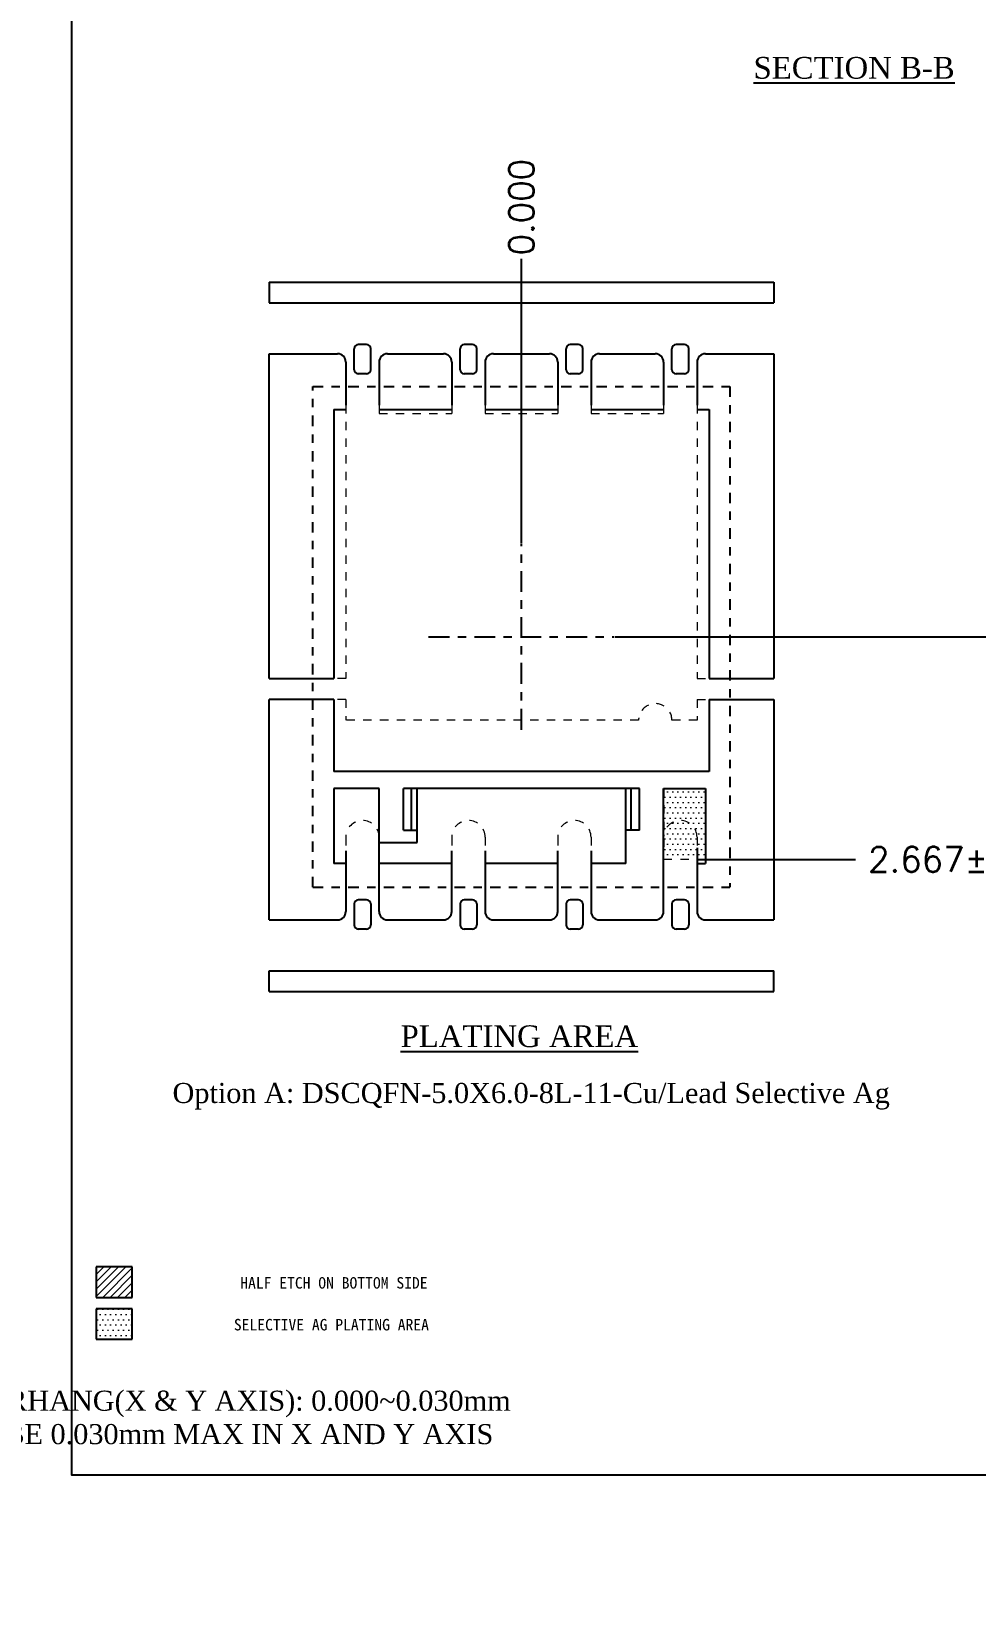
# Model space of a CAD drawing. Header units: inches. Extents: x -1651 to 1053, y -382 to 593.
# Drawn here: x -1551.22 to -1539.91, y 490.77 to 509.77 of the extents above; entities that cross this region are included whole.
import ezdxf
from ezdxf.enums import TextEntityAlignment as Align

# ---------------------------------------------------------------- set-up
doc = ezdxf.new("R2010")
doc.units = ezdxf.units.IN
doc.header["$LTSCALE"] = 0.1
doc.header["$MEASUREMENT"] = 0
doc.linetypes.add('CENTER', pattern=[2, 1.25, -0.25, 0.25, -0.25])
doc.linetypes.add('HIDDEN', pattern=[0.375, 0.25, -0.125])
doc.layers.add('1D', color=4, linetype='Continuous', lineweight=9)
doc.layers.add('P-L', color=7, linetype='HIDDEN', lineweight=13)
for name, color, linetype in [('2', 7, 'Continuous'), ('3', 7, 'Continuous'), ('3D', 4, 'Continuous'), ('4D', 4, 'Continuous'), ('LINE', 7, 'Continuous'), ('PKG-OUT', 3, 'HIDDEN')]:
    doc.layers.add(name, color=color, linetype=linetype)
doc.styles.add('TEXT-1', font='simplex.shx')
doc.dimstyles.new('複本 DM-1-1', dxfattribs={"dimtxt": 0.3, "dimasz": 0.1, "dimexe": 0.025, "dimexo": 0.01, "dimgap": 0.02, "dimtad": 0, "dimdec": 3, "dimzin": 0, "dimdsep": 46, "dimtxsty": 'TEXT-1', "dimcen": 0.04, "dimclrd": 256, "dimclre": 256, "dimclrt": 256, "dimadec": 0, "dimazin": 0, "dimtfac": 1, "dimtdec": 3, "dimtofl": 0, "dimtmove": 0, "dimatfit": 0, "dimfxl": 1, "dimtolj": 1, "dimtzin": 0, "dimarcsym": 0})

# ---------------------------------------------------------------- blocks, each defined once
blk = doc.blocks.new('*D180')
at = {"layer": '1D', "lineweight": -2, "transparency": 16777216}
for p, q in [((-1541.314, 519.338), (-1541.314, 524.685)), ((-1543.236, 472.594), (-1541.746, 472.594)), ((-1541.746, 472.594), (-1541.546, 472.595)), ((-1541.546, 472.595), (-1541.346, 472.595))]:
    blk.add_line(p, q, dxfattribs=at)
at = {"layer": 'Defpoints', "color": 0, "transparency": 16777216}
for p in [(-1541.314, 524.685), (-1541.314, 519.328), (-1541.314, 518.215), (-1545.351, 475.261), (-1543.246, 472.594), (-1541.346, 472.595)]:
    blk.add_point(p, dxfattribs=at)
at = {"layer": '1D', "transparency": 16777216, "insert": (-1541.314, 525.305), "char_height": 0.3, "attachment_point": 5, "rotation": 90, "style": 'TEXT-1'}
blk.add_mtext('\\A1;0.000', dxfattribs=at)
at = {"layer": '1D', "transparency": 16777216, "insert": (-1539.897, 472.595), "char_height": 0.3, "attachment_point": 5, "style": 'TEXT-1'}
blk.add_mtext('\\A1;2.667%%p0.075', dxfattribs=at)
blk = doc.blocks.new('*D181')
at = {"layer": '1D', "lineweight": -2, "transparency": 16777216}
for p, q in [((-1543.824, 521.215), (-1545.638, 521.215)), ((-1531.77, 472.594), (-1530.28, 472.594)), ((-1530.28, 472.594), (-1530.08, 472.595)), ((-1530.08, 472.595), (-1529.88, 472.595))]:
    blk.add_line(p, q, dxfattribs=at)
at = {"layer": 'Defpoints', "color": 0, "transparency": 16777216}
for p in [(-1545.638, 521.215), (-1543.814, 521.215), (-1541.314, 518.215), (-1533.885, 475.261), (-1531.78, 472.594), (-1529.88, 472.595)]:
    blk.add_point(p, dxfattribs=at)
at = {"layer": '1D', "transparency": 16777216, "char_height": 0.3, "attachment_point": 5, "style": 'TEXT-1'}
for s, insert in [('\\A1;3.000 PKG.', (-1546.901, 521.215)), ('\\A1;2.667%%p0.075', (-1528.431, 472.595))]:
    blk.add_mtext(s, dxfattribs=dict(at, insert=insert))
blk = doc.blocks.new('*D182')
at = {"layer": '1D', "lineweight": -2, "transparency": 16777216}
for p, q in [((-1543.814, 521.225), (-1543.814, 523.393)), ((-1542.021, 472.611), (-1542.021, 472.711)), ((-1543.436, 472.511), (-1541.996, 472.511)), ((-1542.841, 472.261), (-1541.996, 472.261)), ((-1542.021, 472.161), (-1542.021, 472.061))]:
    blk.add_line(p, q, dxfattribs=at)
at = {"layer": '1D', "transparency": 16777216}
for points in [[(-1542.037, 472.611), (-1542.004, 472.611), (-1542.021, 472.511)], [(-1542.037, 472.161), (-1542.004, 472.161), (-1542.021, 472.261)]]:
    blk.add_solid(points, dxfattribs=at)
at = {"layer": 'Defpoints', "color": 0, "transparency": 16777216}
for p in [(-1543.814, 523.393), (-1543.814, 521.215), (-1541.314, 518.215), (-1543.446, 472.511), (-1542.851, 472.261), (-1542.021, 472.261)]:
    blk.add_point(p, dxfattribs=at)
at = {"layer": '1D', "transparency": 16777216, "char_height": 0.3, "attachment_point": 5, "rotation": 90, "style": 'TEXT-1'}
for s, insert in [('\\A1;2.500 PKG.', (-1543.814, 524.656)), ('\\A1;0.250', (-1542.021, 471.441))]:
    blk.add_mtext(s, dxfattribs=dict(at, insert=insert))
blk = doc.blocks.new('*D183')
at = {"layer": '1D', "lineweight": -2, "transparency": 16777216}
for p, q in [((-1539.599, 520.89), (-1536.913, 520.89)), ((-1536.913, 520.89), (-1536.713, 520.512)), ((-1536.713, 520.512), (-1536.513, 520.512)), ((-1541.611, 472.811), (-1541.611, 472.911)), ((-1543.436, 472.711), (-1541.586, 472.711)), ((-1543.436, 472.411), (-1541.586, 472.411)), ((-1541.611, 472.311), (-1541.611, 472.211))]:
    blk.add_line(p, q, dxfattribs=at)
at = {"layer": '1D', "transparency": 16777216}
for points in [[(-1541.628, 472.811), (-1541.595, 472.811), (-1541.611, 472.711)], [(-1541.628, 472.311), (-1541.595, 472.311), (-1541.611, 472.411)]]:
    blk.add_solid(points, dxfattribs=at)
at = {"layer": 'Defpoints', "color": 0, "transparency": 16777216}
for p in [(-1539.609, 520.89), (-1536.513, 520.512), (-1541.314, 518.215), (-1543.446, 472.711), (-1543.446, 472.411), (-1541.611, 472.411)]:
    blk.add_point(p, dxfattribs=at)
at = {"layer": '1D', "transparency": 16777216, "insert": (-1535.893, 520.512), "char_height": 0.3, "attachment_point": 5, "style": 'TEXT-1'}
blk.add_mtext('\\A1;2.675', dxfattribs=at)
at = {"layer": '1D', "transparency": 16777216, "insert": (-1541.611, 471.591), "char_height": 0.3, "attachment_point": 5, "rotation": 90, "style": 'TEXT-1'}
blk.add_mtext('\\A1;0.300', dxfattribs=at)
blk = doc.blocks.new('*D203')
at = {"layer": '1D', "lineweight": -2, "transparency": 16777216}
blk.add_line((-1545.351, 503.64), (-1545.351, 507.044), dxfattribs=at)
at = {"layer": 'Defpoints', "color": 0, "transparency": 16777216}
for p in [(-1545.351, 507.044), (-1545.351, 503.63), (-1545.351, 502.517)]:
    blk.add_point(p, dxfattribs=at)
at = {"layer": '1D', "transparency": 16777216, "insert": (-1545.351, 507.664), "char_height": 0.3, "attachment_point": 5, "rotation": 90, "style": 'TEXT-1'}
blk.add_mtext('\\A1;0.000', dxfattribs=at)
blk = doc.blocks.new('*D169')
at = {"layer": '1D', "lineweight": -2, "transparency": 16777216}
blk.add_line((-1544.228, 502.517), (-1539.686, 502.517), dxfattribs=at)
at = {"layer": 'Defpoints', "color": 0, "transparency": 16777216}
for p in [(-1545.351, 502.517), (-1544.238, 502.517), (-1539.686, 502.517)]:
    blk.add_point(p, dxfattribs=at)
at = {"layer": '1D', "transparency": 16777216, "insert": (-1539.066, 502.517), "char_height": 0.3, "attachment_point": 5, "style": 'TEXT-1'}
blk.add_mtext('\\A1;0.000', dxfattribs=at)
blk = doc.blocks.new('*D170')
at = {"layer": '1D', "lineweight": -2, "transparency": 16777216}
for p, q in [((-1543.236, 499.851), (-1541.746, 499.851)), ((-1541.746, 499.851), (-1541.546, 499.851)), ((-1541.546, 499.851), (-1541.346, 499.851))]:
    blk.add_line(p, q, dxfattribs=at)
at = {"layer": 'Defpoints', "color": 0, "transparency": 16777216}
for p in [(-1545.351, 502.517), (-1543.246, 499.851), (-1541.346, 499.851)]:
    blk.add_point(p, dxfattribs=at)
at = {"layer": '1D', "transparency": 16777216, "insert": (-1539.897, 499.851), "char_height": 0.3, "attachment_point": 5, "style": 'TEXT-1'}
blk.add_mtext('\\A1;2.667%%p0.075', dxfattribs=at)

msp = doc.modelspace()

# ---------------------------------------------------------------- hatches: boundary and pattern name
at = {"layer": '1D'}
h = msp.add_hatch(dxfattribs=at)
h.set_pattern_fill('DOTS', color=256, style=0)
h.set_pattern_definition([(0, (-4216.599454, 739.283855), (0.03125, 0.0625), [0, -0.0625])])
h.paths.add_polyline_path([(-1543.24578, 500.11733), (-1543.24578, 499.98839), (-1543.24578, 499.85057), (-1543.14578, 499.85057), (-1543.14578, 500.70217), (-1543.64578, 500.70217), (-1543.64578, 500.11733, -1)])
h.paths.add_polyline_path([(-1543.64578, 500.11733), (-1543.64578, 499.85057), (-1543.24578, 499.85057), (-1543.24578, 499.98839), (-1543.24578, 500.11733, 1)], flags=17)
at = {"layer": '1D', "lineweight": 5}
h = msp.add_hatch(dxfattribs=at)
h.set_pattern_fill('ANSI31', color=256, scale=0.5, style=0)
h.set_pattern_definition([(45, (-1544.86855, 501.96123), (-0.04419417, 0.04419417), [])])
h.paths.add_polyline_path([(-1550.01556, 494.97048), (-1550.44662, 494.97048), (-1550.44662, 494.60412), (-1550.01556, 494.60412)])
at = {"layer": '1D'}
h = msp.add_hatch(dxfattribs=at)
h.set_pattern_fill('DOTS', color=256, style=0)
h.set_pattern_definition([(0, (-1544.86855, 504.46305), (0.03125, 0.0625), [0, -0.0625])])
h.paths.add_polyline_path([(-1550.01556, 494.46961), (-1550.44662, 494.46961), (-1550.44662, 494.10325), (-1550.01556, 494.10325)])

# ---------------------------------------------------------------- linework, layer by layer
at = {"layer": '2'}
for p, q in [((-1550.44662, 494.97048), (-1550.44662, 494.60412)), ((-1550.01556, 494.97048), (-1550.44662, 494.97048)), ((-1550.01556, 494.60412), (-1550.01556, 494.97048)), ((-1550.44662, 494.60412), (-1550.01556, 494.60412)), ((-1550.44662, 494.46961), (-1550.44662, 494.10325)), ((-1550.01556, 494.46961), (-1550.44662, 494.46961)), ((-1550.01556, 494.10325), (-1550.01556, 494.46961)), ((-1550.44662, 494.10325), (-1550.01556, 494.10325))]:
    msp.add_line(p, q, dxfattribs=at)
at = {"layer": '3'}
for p, q in [((-1548.37578, 506.76733), (-1542.32578, 506.76733)), ((-1548.37578, 506.76733), (-1548.37578, 506.51733)), ((-1542.32578, 506.76733), (-1542.32578, 506.51733)), ((-1548.37578, 506.51733), (-1542.32578, 506.51733)), ((-1547.35578, 505.71733), (-1547.35578, 505.96733)), ((-1547.20578, 506.01733), (-1547.30578, 506.01733)), ((-1547.15578, 505.71733), (-1547.15578, 505.96733)), ((-1546.08578, 505.71733), (-1546.08578, 505.96733)), ((-1545.93578, 506.01733), (-1546.03578, 506.01733)), ((-1545.88578, 505.71733), (-1545.88578, 505.96733)), ((-1544.81578, 505.71733), (-1544.81578, 505.96733)), ((-1544.66578, 506.01733), (-1544.76578, 506.01733)), ((-1544.61578, 505.71733), (-1544.61578, 505.96733)), ((-1543.54578, 505.71733), (-1543.54578, 505.96733)), ((-1543.39578, 506.01733), (-1543.49578, 506.01733)), ((-1543.34578, 505.71733), (-1543.34578, 505.96733)), ((-1548.37578, 502.01733), (-1548.37578, 505.90733)), ((-1548.37578, 505.90733), (-1547.55578, 505.90733)), ((-1547.45578, 505.80733), (-1547.45578, 505.29233)), ((-1547.05578, 505.80733), (-1547.05578, 505.29233)), ((-1546.95578, 505.90733), (-1546.28578, 505.90733)), ((-1546.18578, 505.80733), (-1546.18578, 505.29233)), ((-1545.78578, 505.80733), (-1545.78578, 505.29233)), ((-1545.68578, 505.90733), (-1545.01578, 505.90733)), ((-1544.91578, 505.80733), (-1544.91578, 505.29233)), ((-1544.51578, 505.80733), (-1544.51578, 505.29233)), ((-1544.41578, 505.90733), (-1543.74578, 505.90733)), ((-1543.64578, 505.80733), (-1543.64578, 505.29233)), ((-1543.24578, 505.80733), (-1543.24578, 505.29233)), ((-1543.14578, 505.90733), (-1542.32578, 505.90733)), ((-1542.32578, 505.90733), (-1542.32578, 502.01733)), ((-1547.20578, 505.66733), (-1547.30578, 505.66733)), ((-1545.93578, 505.66733), (-1546.03578, 505.66733)), ((-1544.66578, 505.66733), (-1544.76578, 505.66733)), ((-1543.39578, 505.66733), (-1543.49578, 505.66733)), ((-1547.60077, 505.24233), (-1547.60077, 502.01733)), ((-1547.60077, 505.24233), (-1547.45578, 505.24233)), ((-1547.05578, 505.24233), (-1546.18578, 505.24233)), ((-1545.78578, 505.24233), (-1544.91578, 505.24233)), ((-1544.51578, 505.24233), (-1543.64578, 505.24233)), ((-1543.24578, 505.24233), (-1543.10078, 505.24233)), ((-1543.10078, 505.24233), (-1543.10079, 502.01733)), ((-1548.37578, 502.01733), (-1547.60077, 502.01733)), ((-1543.10079, 502.01734), (-1542.32578, 502.01733)), ((-1548.37578, 499.12733), (-1548.37578, 501.76733)), ((-1547.60078, 501.76733), (-1548.37578, 501.76733)), ((-1547.60078, 501.76733), (-1547.60078, 500.90234)), ((-1543.10078, 501.76733), (-1542.32578, 501.76733)), ((-1543.10078, 501.76733), (-1543.10078, 500.90233)), ((-1542.32578, 501.76733), (-1542.32578, 499.12733)), ((-1543.10078, 500.90233), (-1547.60078, 500.90234)), ((-1547.05578, 500.70217), (-1547.60078, 500.70217)), ((-1547.60078, 500.70217), (-1547.60078, 499.80217)), ((-1547.05578, 499.22733), (-1547.05578, 500.70217)), ((-1543.93575, 500.70217), (-1546.76581, 500.70217)), ((-1546.76581, 500.20217), (-1546.76581, 500.70217)), ((-1546.66777, 500.20217), (-1546.66777, 500.70217)), ((-1546.60078, 500.05217), (-1546.60078, 500.70217)), ((-1544.10078, 499.80217), (-1544.10078, 500.70217)), ((-1544.03379, 500.20217), (-1544.03379, 500.70217)), ((-1543.93575, 500.20217), (-1543.93575, 500.70217)), ((-1543.64578, 500.70217), (-1543.14578, 500.70217)), ((-1543.64578, 499.22733), (-1543.64578, 500.70217)), ((-1543.64578, 499.22733), (-1543.64578, 500.70217)), ((-1543.64578, 500.70217), (-1543.14578, 500.70217)), ((-1543.14578, 500.70217), (-1543.14578, 499.95217)), ((-1543.14578, 500.70217), (-1543.14578, 499.80217)), ((-1546.76581, 500.20217), (-1546.60078, 500.20217)), ((-1543.93575, 500.20217), (-1544.10078, 500.20217)), ((-1547.45578, 499.95217), (-1547.45578, 499.22733)), ((-1547.05578, 500.05217), (-1546.60078, 500.05217)), ((-1547.05578, 499.22733), (-1547.05578, 499.95217)), ((-1546.18578, 499.22733), (-1546.18578, 499.95217)), ((-1545.78578, 499.95217), (-1545.78578, 499.22733)), ((-1544.91578, 499.22733), (-1544.91578, 499.95217)), ((-1544.51578, 499.95217), (-1544.51578, 499.22733)), ((-1543.24578, 499.98839), (-1543.24578, 499.22733)), ((-1547.45578, 499.80217), (-1547.60078, 499.80217)), ((-1546.18578, 499.80217), (-1547.05578, 499.80217)), ((-1544.91578, 499.80217), (-1545.78578, 499.80217)), ((-1544.10078, 499.80217), (-1544.51578, 499.80217)), ((-1543.24578, 499.80217), (-1543.14578, 499.80217)), ((-1547.35578, 499.31733), (-1547.35578, 499.06733)), ((-1547.20578, 499.36733), (-1547.30578, 499.36733)), ((-1547.15578, 499.31733), (-1547.15578, 499.06733)), ((-1546.08578, 499.31733), (-1546.08578, 499.06733)), ((-1545.93578, 499.36733), (-1546.03578, 499.36733)), ((-1545.88578, 499.31733), (-1545.88578, 499.06733)), ((-1544.81578, 499.31733), (-1544.81578, 499.06733)), ((-1544.66578, 499.36733), (-1544.76578, 499.36733)), ((-1544.61578, 499.31733), (-1544.61578, 499.06733)), ((-1543.54578, 499.31733), (-1543.54578, 499.06733)), ((-1543.39578, 499.36733), (-1543.49578, 499.36733)), ((-1543.34578, 499.31733), (-1543.34578, 499.06733)), ((-1548.37578, 499.12733), (-1547.55578, 499.12733)), ((-1546.95578, 499.12733), (-1546.28578, 499.12733)), ((-1545.68578, 499.12733), (-1545.01578, 499.12733)), ((-1544.41578, 499.12733), (-1543.74578, 499.12733)), ((-1543.14578, 499.12733), (-1542.32578, 499.12733)), ((-1547.20578, 499.01733), (-1547.30578, 499.01733)), ((-1545.93578, 499.01733), (-1546.03578, 499.01733)), ((-1544.66578, 499.01733), (-1544.76578, 499.01733)), ((-1543.39578, 499.01733), (-1543.49578, 499.01733)), ((-1548.37578, 498.51733), (-1542.32578, 498.51733)), ((-1548.37578, 498.26733), (-1548.37578, 498.51733)), ((-1542.32578, 498.26733), (-1542.32578, 498.51733)), ((-1548.37578, 498.26733), (-1542.32578, 498.26733))]:
    msp.add_line(p, q, dxfattribs=at)
for centre, radius, start, end in [((-1547.30578, 505.96733), 0.05, 90, 180), ((-1547.20578, 505.96733), 0.05, 0, 90), ((-1546.03578, 505.96733), 0.05, 90, 180), ((-1545.93578, 505.96733), 0.05, 0, 90), ((-1544.76578, 505.96733), 0.05, 90, 180), ((-1544.66578, 505.96733), 0.05, 0, 90), ((-1543.49578, 505.96733), 0.05, 90, 180), ((-1543.39578, 505.96733), 0.05, 0, 90), ((-1547.55578, 505.80733), 0.1, 0, 90), ((-1546.95578, 505.80733), 0.1, 90, 180), ((-1546.28578, 505.80733), 0.1, 0, 90), ((-1545.68578, 505.80733), 0.1, 90, 180), ((-1545.01578, 505.80733), 0.1, 0, 90), ((-1544.41578, 505.80733), 0.1, 90, 180), ((-1543.74578, 505.80733), 0.1, 0.000021, 90), ((-1543.14578, 505.80733), 0.1, 90, 180), ((-1547.30578, 505.71733), 0.05, 180, 270), ((-1547.20578, 505.71733), 0.05, 270, 0), ((-1546.03578, 505.71733), 0.05, 180, 270), ((-1545.93578, 505.71733), 0.05, 270, 0), ((-1544.76578, 505.71733), 0.05, 180, 270), ((-1544.66578, 505.71733), 0.05, 270, 0), ((-1543.49578, 505.71733), 0.05, 180, 270), ((-1543.39578, 505.71733), 0.05, 270, 0), ((-1547.30578, 499.31733), 0.05, 90, 180), ((-1547.20578, 499.31733), 0.05, 0, 90), ((-1546.03578, 499.31733), 0.05, 90, 180), ((-1545.93578, 499.31733), 0.05, 0, 90), ((-1544.76578, 499.31733), 0.05, 90, 180), ((-1544.66578, 499.31733), 0.05, 0, 90), ((-1543.49578, 499.31733), 0.05, 90, 180), ((-1543.39578, 499.31733), 0.05, 0, 90), ((-1547.55578, 499.22733), 0.1, 270, 0), ((-1546.95578, 499.22733), 0.1, 180, 270), ((-1546.28578, 499.22733), 0.1, 270, 0), ((-1545.68578, 499.22733), 0.1, 180, 270), ((-1545.01578, 499.22733), 0.1, 270, 360), ((-1544.41578, 499.22733), 0.1, 180, 270), ((-1543.74578, 499.22733), 0.1, 270, 0), ((-1543.14578, 499.22733), 0.1, 180, 270), ((-1547.30578, 499.06733), 0.05, 180, 270), ((-1547.20578, 499.06733), 0.05, 270, 0), ((-1546.03578, 499.06733), 0.05, 180, 270), ((-1545.93578, 499.06733), 0.05, 270, 0), ((-1544.76578, 499.06733), 0.05, 180, 270), ((-1544.66578, 499.06733), 0.05, 270, 0), ((-1543.49578, 499.06733), 0.05, 180, 270), ((-1543.39578, 499.06733), 0.05, 270, 0)]:
    msp.add_arc(centre, radius, start, end, dxfattribs=at)
at = {"layer": '3D', "color": 2, "linetype": 'CENTER'}
for p, q in [((-1547.85078, 499.51733), (-1547.85078, 505.51733)), ((-1547.85078, 505.51733), (-1542.85078, 505.51733)), ((-1542.85078, 505.51733), (-1542.85078, 499.51733)), ((-1547.85078, 499.51733), (-1542.85078, 499.51733))]:
    msp.add_line(p, q, dxfattribs=at)
at = {"layer": '3D', "color": 1, "linetype": 'CENTER', "ltscale": 2}
for p, q in [((-1545.35078, 501.40455), (-1545.35078, 503.63011)), ((-1546.46356, 502.51733), (-1544.238, 502.51733))]:
    msp.add_line(p, q, dxfattribs=at)
at = {"layer": 'LINE'}
msp.add_lwpolyline([(-1550.74239, 526.606), (-1550.74239, 492.4807), (-1526.50719, 492.4807), (-1526.50719, 526.606)], close=True, dxfattribs=at)
at = {"layer": 'P-L', "ltscale": 4}
for p, q in [((-1547.45578, 505.29233), (-1547.45578, 502.01733)), ((-1547.05578, 505.29233), (-1547.05578, 505.19233)), ((-1547.05578, 505.19233), (-1546.18578, 505.19233)), ((-1546.18578, 505.29233), (-1546.18578, 505.19233)), ((-1545.78578, 505.29233), (-1545.78578, 505.19233)), ((-1545.78578, 505.19233), (-1544.91578, 505.19233)), ((-1544.91578, 505.29233), (-1544.91578, 505.19233)), ((-1544.51578, 505.29233), (-1544.51578, 505.19233)), ((-1544.51578, 505.19233), (-1543.64578, 505.19233)), ((-1543.64578, 505.29233), (-1543.64578, 505.19233)), ((-1543.24578, 505.29233), (-1543.24578, 502.01733)), ((-1547.45578, 502.01733), (-1547.60077, 502.01733)), ((-1543.24578, 502.01733), (-1543.10079, 502.01733)), ((-1547.45579, 501.76733), (-1547.60078, 501.76733)), ((-1547.45579, 501.76733), (-1547.45579, 501.51733)), ((-1543.24579, 501.76733), (-1543.1008, 501.76733)), ((-1543.24577, 501.76733), (-1543.24577, 501.51733)), ((-1543.94577, 501.51732), (-1547.45579, 501.51733)), ((-1543.24577, 501.51732), (-1543.54577, 501.51732)), ((-1547.45578, 500.11733), (-1547.45578, 499.95217)), ((-1547.05578, 500.11733), (-1547.05578, 499.95217)), ((-1546.18578, 500.11733), (-1546.18578, 499.95217)), ((-1545.78578, 500.11733), (-1545.78578, 499.95217)), ((-1544.91578, 500.11733), (-1544.91578, 499.95217)), ((-1544.51578, 500.11733), (-1544.51578, 499.95217)), ((-1543.24578, 500.11733), (-1543.24578, 499.98839))]:
    msp.add_line(p, q, dxfattribs=at)
at = {"layer": 'P-L', "color": 4, "ltscale": 4}
for p, q in [((-1543.64578, 500.70217), (-1543.14578, 500.70217)), ((-1543.64578, 499.85057), (-1543.64578, 500.70217)), ((-1543.14578, 500.70217), (-1543.14578, 499.95217)), ((-1543.14578, 499.85057), (-1543.64578, 499.85057))]:
    msp.add_line(p, q, dxfattribs=at)
at = {"layer": 'P-L', "ltscale": 4}
for centre, start, end in [((-1543.74577, 501.51733), 359.997797, 180.001977), ((-1547.25578, 500.11733), 0, 180), ((-1545.98578, 500.11733), 0, 180), ((-1544.71578, 500.11733), 0, 180), ((-1543.44578, 500.11733), 0, 180)]:
    msp.add_arc(centre, 0.2, start, end, dxfattribs=at)
at = {"layer": 'PKG-OUT'}
msp.add_line((-1543.64578, 500.70217), (-1543.64578, 499.95217), dxfattribs=at)

# ---------------------------------------------------------------- texts
at = {"layer": '1D'}
for s, p in [('HALF ETCH ON BOTTOM SIDE', (-1546.47571, 494.77909)), ('SELECTIVE AG PLATING AREA', (-1546.45895, 494.27823))]:
    msp.add_text(s, height=0.1375, dxfattribs=at).set_placement(p, align=Align.MIDDLE_RIGHT)
at = {"layer": '1D', "char_height": 0.24, "attachment_point": 5}
for s, insert in [('\\A1;{\\fRomantic|b0|i0|c2|p2;Option A: DSCQFN-5.0X6.0-8L-11-Cu/Lead Selective Ag}', (-1545.23369, 497.01395)), ('{\\fRomantic|b0|i0|c2|p2;Cu EXPOSED AND OVERHANG(X & Y AXIS): 0.000~0.030mm\\PPLATING OFFSET TO BE 0.030mm MAX IN X AND Y AXIS }', (-1550.42562, 493.16491))]:
    msp.add_mtext(s, dxfattribs=dict(at, insert=insert))
at = {"layer": '4D', "char_height": 0.26, "attachment_point": 5}
for s, insert in [('{\\fRomantic|b0|i0|c2|p2;\\LSECTION B-B}', (-1541.36295, 509.33127)), ('{\\fRomantic|b0|i0|c2|p2;\\LPLATING AREA}', (-1545.37552, 497.73147))]:
    msp.add_mtext(s, dxfattribs=dict(at, insert=insert))

# ---------------------------------------------------------------- dimensions: what is measured, and where the dimension line sits
at = {"layer": '1D'}
for feature_location, offset, dtype, origin, picture, middle in [((-1541.3144041158, 519.327846689), (0, 5.3575880276), 1, (-1541.3144041158, 518.2150684505), '*D180', (-1541.3144041158, 525.3054347166)), ((-1539.6094, 520.89007), (3.09669, -0.37802), 0, (-1541.3144, 518.21507), '*D183', (-1535.89271, 520.51205)), ((-1545.3507778761, 503.6301070572), (0, 3.4134250539), 1, (-1545.3507778761, 502.5173288188), '*D203', (-1545.3507778761, 507.6635321111)), ((-1544.2379996376, 502.5173288188), (4.5516367215, 0), 0, (-1545.3507778761, 502.5173288188), '*D169', (-1539.0663629161, 502.5173288188))]:
    dim = msp.add_ordinate_dim(feature_location=feature_location, offset=offset, dtype=dtype, origin=origin, dimstyle='複本 DM-1-1', dxfattribs=at)
    dim.commit()
    dim.dimension.update_dxf_attribs({"geometry": picture, "text_midpoint": middle})
for feature_location, offset, dtype, origin, text, picture, middle in [((-1543.24578, 472.59446), (1.89972, 0.00025), 0, (-1545.35078, 475.26121), '<>%%p0.075', '*D180', (-1539.89749, 472.59471)), ((-1543.8144, 521.21507), (0, 2.17777), 1, (-1541.3144, 518.21507), '<> PKG.', '*D182', (-1543.8144, 524.65569)), ((-1543.8144, 521.21507), (-1.82342, 0), 0, (-1541.3144, 518.21507), '<> PKG.', '*D181', (-1546.90068, 521.21507)), ((-1531.77961, 472.59446), (1.89972, 0.00025), 0, (-1533.88461, 475.26121), '<>%%p0.075', '*D181', (-1528.43132, 472.59471)), ((-1543.24578, 499.85057), (1.89972, 0.00025), 0, (-1545.35078, 502.51733), '<>%%p0.075', '*D170', (-1539.89749, 499.85082))]:
    dim = msp.add_ordinate_dim(feature_location=feature_location, offset=offset, dtype=dtype, origin=origin, text=text, dimstyle='複本 DM-1-1', dxfattribs=at)
    dim.commit()
    dim.dimension.update_dxf_attribs({"geometry": picture, "text_midpoint": middle})
at = {"layer": '1D', "color": 0}
dim = msp.add_linear_dim(base=(-1542.02054, 472.26121), p1=(-1543.44578, 472.51121), p2=(-1542.85078, 472.26121), angle=90, dimstyle='複本 DM-1-1', dxfattribs=at)
dim.commit()
dim.dimension.update_dxf_attribs({"geometry": '*D182', "text_midpoint": (-1542.02054, 471.44121)})
at = {"layer": '1D'}
dim = msp.add_linear_dim(base=(-1541.61142, 472.41121), p1=(-1543.44578, 472.71121), p2=(-1543.44578, 472.41121), angle=90, dimstyle='複本 DM-1-1', dxfattribs=at)
dim.commit()
dim.dimension.update_dxf_attribs({"geometry": '*D183', "text_midpoint": (-1541.61142, 471.59121)})

doc.saveas('drawing.dxf')
